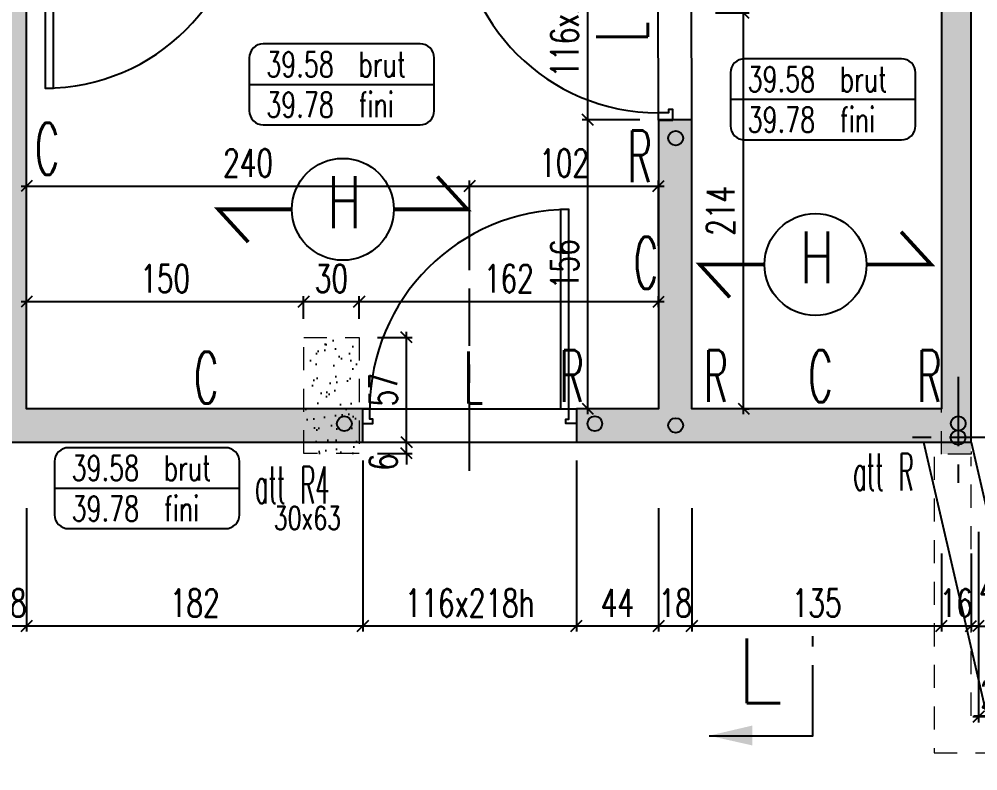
# Model space of a CAD drawing. Extents: x 308 to 437, y -199 to -146.
# Drawn here: x 369.88 to 375.07, y -171.13 to -167.06 of the extents above; entities that cross this region are included whole.
import ezdxf
from ezdxf.enums import TextEntityAlignment as Align

# ---------------------------------------------------------------- set-up
doc = ezdxf.new("R2010")
doc.units = 0
doc.header["$LTSCALE"] = 0.5
doc.header["$MEASUREMENT"] = 0
for name, pattern in [('AXES2', [1.125, 0.75, -0.125, 0.125, -0.125]), ('CACHE', [0.375, 0.25, -0.125]), ('DISCONTINU2', [0.375, 0.25, -0.125])]:
    doc.linetypes.add(name, pattern=pattern)
doc.layers.get('0').update_dxf_attribs({"linetype": 'CONTINUOUS'})
doc.layers.get('DEFPOINTS').update_dxf_attribs({"linetype": 'CONTINUOUS'})
for name, color, linetype in [('1_AJSA_menint', 146, 'CONTINUOUS'), ('AXES', 6, 'AXES2'), ('COTATION', 7, 'CONTINUOUS'), ('HABILLAGE', 7, 'CONTINUOUS'), ('MURS', 3, 'CONTINUOUS'), ('PLANCHER', 7, 'CONTINUOUS'), ('POCHAGE', 254, 'CONTINUOUS'), ('POUTRES', 2, 'CONTINUOUS'), ('RAID', 1, 'CONTINUOUS'), ('RDC', 7, 'DISCONTINU2'), ('REP-COUPES', 5, 'CONTINUOUS'), ('REPERE-CHAI', 4, 'CONTINUOUS'), ('REPERE-POUT', 4, 'CONTINUOUS'), ('REPERE-RAID', 4, 'CONTINUOUS')]:
    doc.layers.add(name, color=color, linetype=linetype)
doc.styles.add('ROMANS8', font='romans.shx', dxfattribs={"width": 0.7})
doc.styles.get("Standard").update_dxf_attribs({"font": 'txt.shx'})
doc.dimstyles.new('COT50 cm', dxfattribs={"dimtxt": 0.15, "dimasz": 0.06, "dimexe": 0.03, "dimexo": 0.1, "dimgap": 0.05, "dimtad": 1, "dimdec": 0, "dimlfac": 100, "dimzin": 0, "dimdsep": 46, "dimtxsty": 'ROMANS8', "dimblk1": 'OBLIQUE', "dimblk2": 'OBLIQUE', "dimsah": 1, "dimcen": 0.03, "dimdle": 0.03, "dimclrt": 1, "dimadec": 0, "dimazin": 0, "dimtfac": 1, "dimtdec": 0, "dimtmove": 0, "dimatfit": 3, "dimfxl": 0, "dimtolj": 1, "dimtzin": 0, "dimlwd": -1, "dimlwe": -1, "dimarcsym": 0})
pattern_1 = [(37.5, (-513.79323, 160.44126), (-0.004409535, 0.134877664), [0, -0.1064, 0, -0.119, 0, -0.11375]), (7.5, (-513.79323, 160.44126), (0.12388437, 0.197550225), [0, -0.0574, 0, -0.0959, 0, -0.03675]), (327.5, (-513.87933, 160.44126), (0.21798993, 0.000396134), [0, -0.035, 0, -0.126, 0, -0.1645]), (317.5, (-513.87933, 160.44126), (0.21042886, 0.06143729), [0, -0.0175, 0, -0.0826, 0, -0.0945])]

# ---------------------------------------------------------------- blocks, each defined once
blk = doc.blocks.new('139')
at = {"layer": 'HABILLAGE', "color": 7}
blk.add_line((-0.6648, 0), (0.6648, 0), dxfattribs=at)
at = {"layer": 'HABILLAGE'}
blk.add_lwpolyline([(-0.5648, -0.291), (0.5648, -0.291, 0.414214), (0.6648, -0.191), (0.6648, 0.191, 0.414214), (0.5648, 0.291), (-0.5648, 0.291, 0.414214), (-0.6648, 0.191), (-0.6648, -0.191, 0.414214)], format="xyb", close=True, dxfattribs=at)
at = {"layer": 'HABILLAGE', "color": 1, "width": 0.7}
for s, p in [('brut', (0.1215, 0.054)), ('fini', (0.1215, -0.237))]:
    blk.add_text(s, height=0.18, dxfattribs=at).set_placement(p)
for tag, p in [('NIVBRUT', (-0.5425, 0.054)), ('NIVFINI', (-0.5425, -0.237))]:
    blk.add_attdef(tag, p, '', height=0.18, dxfattribs=at)
blk = doc.blocks.new('_Oblique')
at = {"layer": 'COTATION', "color": 0, "lineweight": -2}
blk.add_line((-0.5, -0.5), (0.5, 0.5), dxfattribs=at)
blk = doc.blocks.new('*D1095')
at = {"layer": 'COTATION', "color": 0, "transparency": 16777216}
for p, q in [((372.9597, -169.201), (372.9597, -167.5774)), ((373.2423, -167.6074), (372.9297, -167.6074)), ((373.167, -169.171), (372.9297, -169.171))]:
    blk.add_line(p, q, dxfattribs=at)
at = {"layer": 'DEFPOINTS', "color": 0, "transparency": 16777216}
for p in [(372.9597, -167.6074), (373.3423, -167.6074), (373.267, -169.171)]:
    blk.add_point(p, dxfattribs=at)
at = {"layer": 'COTATION', "color": 0, "transparency": 16777216, "xscale": 0.06, "yscale": 0.06, "zscale": 0.06}
for p, rotation in [((372.9597, -167.6074), 90), ((372.9597, -169.171), 270)]:
    blk.add_blockref('_Oblique', p, dxfattribs=dict(at, rotation=rotation))
at = {"layer": 'COTATION', "color": 1, "transparency": 16777216, "insert": (372.8347, -168.3892), "char_height": 0.15, "attachment_point": 5, "rotation": 90, "style": 'ROMANS8'}
blk.add_mtext('\\A1;156', dxfattribs=at)
blk = doc.blocks.new('*D1096')
at = {"layer": 'COTATION', "color": 0, "transparency": 16777216}
for p, q in [((372.9597, -167.6374), (372.9597, -166.4224)), ((373.2389, -166.4524), (372.9297, -166.4524)), ((373.2423, -167.6074), (372.9297, -167.6074))]:
    blk.add_line(p, q, dxfattribs=at)
at = {"layer": 'DEFPOINTS', "color": 0, "transparency": 16777216}
for p in [(372.9597, -166.4524), (373.3389, -166.4524), (373.3423, -167.6074)]:
    blk.add_point(p, dxfattribs=at)
at = {"layer": 'COTATION', "color": 0, "transparency": 16777216, "xscale": 0.06, "yscale": 0.06, "zscale": 0.06}
for p, rotation in [((372.9597, -166.4524), 90), ((372.9597, -167.6074), 270)]:
    blk.add_blockref('_Oblique', p, dxfattribs=dict(at, rotation=rotation))
at = {"layer": 'COTATION', "color": 1, "transparency": 16777216, "insert": (372.8347, -167.0287), "char_height": 0.15, "attachment_point": 5, "rotation": 90, "style": 'ROMANS8'}
blk.add_mtext('\\A1;116x218h', dxfattribs=at)
blk = doc.blocks.new('*D1339')
at = {"layer": 'COTATION', "color": 0, "transparency": 16777216}
for p, q in [((375.073, -169.8374), (375.073, -170.8674)), ((375.273, -169.8374), (375.273, -170.8674)), ((375.303, -170.8374), (375.043, -170.8374))]:
    blk.add_line(p, q, dxfattribs=at)
at = {"layer": 'DEFPOINTS', "color": 0, "transparency": 16777216}
for p in [(375.073, -169.3512), (375.273, -169.3512), (375.073, -170.8374)]:
    blk.add_point(p, dxfattribs=at)
at = {"layer": 'COTATION', "color": 0, "transparency": 16777216, "xscale": 0.06, "yscale": 0.06, "zscale": 0.06, "rotation": 180}
blk.add_blockref('_Oblique', (375.073, -170.8374), dxfattribs=at)
at = {"layer": 'COTATION', "color": 0, "transparency": 16777216, "xscale": 0.06, "yscale": 0.06, "zscale": 0.06}
blk.add_blockref('_Oblique', (375.273, -170.8374), dxfattribs=at)
at = {"layer": 'COTATION', "color": 1, "transparency": 16777216, "insert": (375.173, -170.7124), "char_height": 0.15, "attachment_point": 5, "style": 'ROMANS8'}
blk.add_mtext('\\A1;20', dxfattribs=at)
blk = doc.blocks.new('*D1347')
at = {"layer": 'COTATION', "color": 0, "transparency": 16777216}
for p, q in [((375.0328, -169.9545), (375.0328, -170.376)), ((375.0728, -169.9545), (375.0728, -170.376)), ((375.0328, -170.346), (374.9728, -170.346)), ((375.0728, -170.346), (375.0328, -170.346)), ((375.0728, -170.346), (375.1328, -170.346))]:
    blk.add_line(p, q, dxfattribs=at)
at = {"layer": 'DEFPOINTS', "color": 0, "transparency": 16777216}
for p in [(375.0328, -169.8545), (375.0728, -169.8545), (375.0328, -170.346)]:
    blk.add_point(p, dxfattribs=at)
at = {"layer": 'COTATION', "color": 0, "transparency": 16777216, "xscale": 0.06, "yscale": 0.06, "zscale": 0.06}
blk.add_blockref('_Oblique', (375.0328, -170.346), dxfattribs=at)
at = {"layer": 'COTATION', "color": 0, "transparency": 16777216, "xscale": 0.06, "yscale": 0.06, "zscale": 0.06, "rotation": 180}
blk.add_blockref('_Oblique', (375.0728, -170.346), dxfattribs=at)
at = {"layer": 'COTATION', "color": 1, "transparency": 16777216, "insert": (375.1218, -170.1488), "char_height": 0.15, "attachment_point": 5, "style": 'ROMANS8'}
blk.add_mtext('\\A1;4', dxfattribs=at)
blk = doc.blocks.new('*D1348')
at = {"layer": 'COTATION', "color": 0, "transparency": 16777216}
for p, q in [((374.8728, -169.9545), (374.8728, -170.376)), ((375.0328, -169.9545), (375.0328, -170.376)), ((375.0628, -170.346), (374.8428, -170.346))]:
    blk.add_line(p, q, dxfattribs=at)
at = {"layer": 'DEFPOINTS', "color": 0, "transparency": 16777216}
for p in [(374.8728, -169.8545), (375.0328, -169.8545), (374.8728, -170.346)]:
    blk.add_point(p, dxfattribs=at)
at = {"layer": 'COTATION', "color": 0, "transparency": 16777216, "xscale": 0.06, "yscale": 0.06, "zscale": 0.06, "rotation": 180}
blk.add_blockref('_Oblique', (374.8728, -170.346), dxfattribs=at)
at = {"layer": 'COTATION', "color": 0, "transparency": 16777216, "xscale": 0.06, "yscale": 0.06, "zscale": 0.06}
blk.add_blockref('_Oblique', (375.0328, -170.346), dxfattribs=at)
at = {"layer": 'COTATION', "color": 1, "transparency": 16777216, "insert": (374.9528, -170.221), "char_height": 0.15, "attachment_point": 5, "style": 'ROMANS8'}
blk.add_mtext('\\A1;16', dxfattribs=at)
blk = doc.blocks.new('*D1349')
at = {"layer": 'COTATION', "color": 0, "transparency": 16777216}
for p, q in [((373.5228, -169.7091), (373.5228, -170.376)), ((374.8728, -169.9545), (374.8728, -170.376)), ((374.9028, -170.346), (373.4928, -170.346))]:
    blk.add_line(p, q, dxfattribs=at)
at = {"layer": 'DEFPOINTS', "color": 0, "transparency": 16777216}
for p in [(373.5228, -169.6091), (374.8728, -169.8545), (373.5228, -170.346)]:
    blk.add_point(p, dxfattribs=at)
at = {"layer": 'COTATION', "color": 0, "transparency": 16777216, "xscale": 0.06, "yscale": 0.06, "zscale": 0.06, "rotation": 180}
blk.add_blockref('_Oblique', (373.5228, -170.346), dxfattribs=at)
at = {"layer": 'COTATION', "color": 0, "transparency": 16777216, "xscale": 0.06, "yscale": 0.06, "zscale": 0.06}
blk.add_blockref('_Oblique', (374.8728, -170.346), dxfattribs=at)
at = {"layer": 'COTATION', "color": 1, "transparency": 16777216, "insert": (374.1978, -170.221), "char_height": 0.15, "attachment_point": 5, "style": 'ROMANS8'}
blk.add_mtext('\\A1;135', dxfattribs=at)
blk = doc.blocks.new('*D1350')
at = {"layer": 'COTATION', "color": 0, "transparency": 16777216}
for p, q in [((373.3428, -169.7091), (373.3428, -170.376)), ((373.5228, -169.7091), (373.5228, -170.376)), ((373.5528, -170.346), (373.3128, -170.346))]:
    blk.add_line(p, q, dxfattribs=at)
at = {"layer": 'DEFPOINTS', "color": 0, "transparency": 16777216}
for p in [(373.3428, -169.6091), (373.5228, -169.6091), (373.3428, -170.346)]:
    blk.add_point(p, dxfattribs=at)
at = {"layer": 'COTATION', "color": 0, "transparency": 16777216, "xscale": 0.06, "yscale": 0.06, "zscale": 0.06, "rotation": 180}
blk.add_blockref('_Oblique', (373.3428, -170.346), dxfattribs=at)
at = {"layer": 'COTATION', "color": 0, "transparency": 16777216, "xscale": 0.06, "yscale": 0.06, "zscale": 0.06}
blk.add_blockref('_Oblique', (373.5228, -170.346), dxfattribs=at)
at = {"layer": 'COTATION', "color": 1, "transparency": 16777216, "insert": (373.4328, -170.221), "char_height": 0.15, "attachment_point": 5, "style": 'ROMANS8'}
blk.add_mtext('\\A1;18', dxfattribs=at)
blk = doc.blocks.new('*D1351')
at = {"layer": 'COTATION', "color": 0, "transparency": 16777216}
for p, q in [((372.898, -169.4513), (372.898, -170.376)), ((373.3428, -169.7091), (373.3428, -170.376)), ((373.3728, -170.346), (372.868, -170.346))]:
    blk.add_line(p, q, dxfattribs=at)
at = {"layer": 'DEFPOINTS', "color": 0, "transparency": 16777216}
for p in [(372.898, -169.3513), (373.3428, -169.6091), (372.898, -170.346)]:
    blk.add_point(p, dxfattribs=at)
at = {"layer": 'COTATION', "color": 0, "transparency": 16777216, "xscale": 0.06, "yscale": 0.06, "zscale": 0.06, "rotation": 180}
blk.add_blockref('_Oblique', (372.898, -170.346), dxfattribs=at)
at = {"layer": 'COTATION', "color": 0, "transparency": 16777216, "xscale": 0.06, "yscale": 0.06, "zscale": 0.06}
blk.add_blockref('_Oblique', (373.3428, -170.346), dxfattribs=at)
at = {"layer": 'COTATION', "color": 1, "transparency": 16777216, "insert": (373.1204, -170.221), "char_height": 0.15, "attachment_point": 5, "style": 'ROMANS8'}
blk.add_mtext('\\A1;44', dxfattribs=at)
blk = doc.blocks.new('*D1352')
at = {"layer": 'COTATION', "color": 0, "transparency": 16777216}
for p, q in [((371.743, -169.4513), (371.743, -170.376)), ((372.898, -169.4513), (372.898, -170.376)), ((372.928, -170.346), (371.713, -170.346))]:
    blk.add_line(p, q, dxfattribs=at)
at = {"layer": 'DEFPOINTS', "color": 0, "transparency": 16777216}
for p in [(371.743, -169.3513), (372.898, -169.3513), (371.743, -170.346)]:
    blk.add_point(p, dxfattribs=at)
at = {"layer": 'COTATION', "color": 0, "transparency": 16777216, "xscale": 0.06, "yscale": 0.06, "zscale": 0.06, "rotation": 180}
blk.add_blockref('_Oblique', (371.743, -170.346), dxfattribs=at)
at = {"layer": 'COTATION', "color": 0, "transparency": 16777216, "xscale": 0.06, "yscale": 0.06, "zscale": 0.06}
blk.add_blockref('_Oblique', (372.898, -170.346), dxfattribs=at)
at = {"layer": 'COTATION', "color": 1, "transparency": 16777216, "insert": (372.3205, -170.221), "char_height": 0.15, "attachment_point": 5, "style": 'ROMANS8'}
blk.add_mtext('\\A1;116x218h', dxfattribs=at)
blk = doc.blocks.new('*D1353')
at = {"layer": 'COTATION', "color": 0, "transparency": 16777216}
for p, q in [((371.743, -169.4513), (371.743, -170.376)), ((369.9248, -169.7093), (369.9248, -170.376)), ((371.773, -170.346), (369.8948, -170.346))]:
    blk.add_line(p, q, dxfattribs=at)
at = {"layer": 'DEFPOINTS', "color": 0, "transparency": 16777216}
for p in [(371.743, -169.3513), (369.9248, -169.6093), (369.9248, -170.346)]:
    blk.add_point(p, dxfattribs=at)
at = {"layer": 'COTATION', "color": 0, "transparency": 16777216, "xscale": 0.06, "yscale": 0.06, "zscale": 0.06, "rotation": 180}
blk.add_blockref('_Oblique', (369.9248, -170.346), dxfattribs=at)
at = {"layer": 'COTATION', "color": 0, "transparency": 16777216, "xscale": 0.06, "yscale": 0.06, "zscale": 0.06}
blk.add_blockref('_Oblique', (371.743, -170.346), dxfattribs=at)
at = {"layer": 'COTATION', "color": 1, "transparency": 16777216, "insert": (370.8339, -170.221), "char_height": 0.15, "attachment_point": 5, "style": 'ROMANS8'}
blk.add_mtext('\\A1;182', dxfattribs=at)
blk = doc.blocks.new('*D1354')
at = {"layer": 'COTATION', "color": 0, "transparency": 16777216}
for p, q in [((369.9248, -169.7093), (369.9248, -170.376)), ((369.7439, -169.8894), (369.7439, -170.376)), ((369.9548, -170.346), (369.7139, -170.346))]:
    blk.add_line(p, q, dxfattribs=at)
at = {"layer": 'DEFPOINTS', "color": 0, "transparency": 16777216}
for p in [(369.9248, -169.6093), (369.7439, -169.7894), (369.7439, -170.346)]:
    blk.add_point(p, dxfattribs=at)
at = {"layer": 'COTATION', "color": 0, "transparency": 16777216, "xscale": 0.06, "yscale": 0.06, "zscale": 0.06, "rotation": 180}
blk.add_blockref('_Oblique', (369.7439, -170.346), dxfattribs=at)
at = {"layer": 'COTATION', "color": 0, "transparency": 16777216, "xscale": 0.06, "yscale": 0.06, "zscale": 0.06}
blk.add_blockref('_Oblique', (369.9248, -170.346), dxfattribs=at)
at = {"layer": 'COTATION', "color": 1, "transparency": 16777216, "insert": (369.8344, -170.221), "char_height": 0.15, "attachment_point": 5, "style": 'ROMANS8'}
blk.add_mtext('\\A1;18', dxfattribs=at)
blk = doc.blocks.new('*D1570')
at = {"layer": 'COTATION', "color": 0, "transparency": 16777216}
for p, q in [((371.9796, -169.3513), (371.9796, -169.2913)), ((371.843, -169.3513), (372.0096, -169.3513)), ((371.9796, -169.4123), (371.9796, -169.3513)), ((371.8232, -169.4123), (372.0096, -169.4123)), ((371.9796, -169.4123), (371.9796, -169.4723))]:
    blk.add_line(p, q, dxfattribs=at)
at = {"layer": 'DEFPOINTS', "color": 0, "transparency": 16777216}
for p in [(371.743, -169.3513), (371.9796, -169.3513), (371.7232, -169.4123)]:
    blk.add_point(p, dxfattribs=at)
at = {"layer": 'COTATION', "color": 0, "transparency": 16777216, "xscale": 0.06, "yscale": 0.06, "zscale": 0.06}
for p, rotation in [((371.9796, -169.3513), 270), ((371.9796, -169.4123), 90)]:
    blk.add_blockref('_Oblique', p, dxfattribs=dict(at, rotation=rotation))
at = {"layer": 'COTATION', "color": 1, "transparency": 16777216, "insert": (371.8546, -169.4592), "char_height": 0.15, "attachment_point": 5, "rotation": 90, "style": 'ROMANS8'}
blk.add_mtext('\\A1;6', dxfattribs=at)
blk = doc.blocks.new('*D1571')
at = {"layer": 'COTATION', "color": 0, "transparency": 16777216}
for p, q in [((371.9796, -169.3813), (371.9796, -168.7547)), ((371.8231, -168.7847), (372.0096, -168.7847)), ((371.843, -169.3513), (372.0096, -169.3513))]:
    blk.add_line(p, q, dxfattribs=at)
at = {"layer": 'DEFPOINTS', "color": 0, "transparency": 16777216}
for p in [(371.7231, -168.7847), (371.9796, -168.7847), (371.743, -169.3513)]:
    blk.add_point(p, dxfattribs=at)
at = {"layer": 'COTATION', "color": 0, "transparency": 16777216, "xscale": 0.06, "yscale": 0.06, "zscale": 0.06}
for p, rotation in [((371.9796, -168.7847), 90), ((371.9796, -169.3513), 270)]:
    blk.add_blockref('_Oblique', p, dxfattribs=dict(at, rotation=rotation))
at = {"layer": 'COTATION', "color": 1, "transparency": 16777216, "insert": (371.8546, -169.068), "char_height": 0.15, "attachment_point": 5, "rotation": 90, "style": 'ROMANS8'}
blk.add_mtext('\\A1;57', dxfattribs=at)
blk = doc.blocks.new('*D1572')
at = {"layer": 'COTATION', "color": 0, "transparency": 16777216}
for p, q in [((369.9248, -168.6628), (369.9248, -168.5616)), ((371.4231, -168.6847), (371.4231, -168.5616)), ((369.8948, -168.5916), (371.4531, -168.5916))]:
    blk.add_line(p, q, dxfattribs=at)
at = {"layer": 'DEFPOINTS', "color": 0, "transparency": 16777216}
for p in [(371.4231, -168.5916), (369.9248, -168.7628), (371.4231, -168.7847)]:
    blk.add_point(p, dxfattribs=at)
at = {"layer": 'COTATION', "color": 0, "transparency": 16777216, "xscale": 0.06, "yscale": 0.06, "zscale": 0.06, "rotation": 180}
blk.add_blockref('_Oblique', (369.9248, -168.5916), dxfattribs=at)
at = {"layer": 'COTATION', "color": 0, "transparency": 16777216, "xscale": 0.06, "yscale": 0.06, "zscale": 0.06}
blk.add_blockref('_Oblique', (371.4231, -168.5916), dxfattribs=at)
at = {"layer": 'COTATION', "color": 1, "transparency": 16777216, "insert": (370.674, -168.4666), "char_height": 0.15, "attachment_point": 5, "style": 'ROMANS8'}
blk.add_mtext('\\A1;150', dxfattribs=at)
blk = doc.blocks.new('*D1573')
at = {"layer": 'COTATION', "color": 0, "transparency": 16777216}
for p, q in [((371.4231, -168.6847), (371.4231, -168.5616)), ((371.7231, -168.6847), (371.7231, -168.5616)), ((371.3931, -168.5916), (371.7531, -168.5916))]:
    blk.add_line(p, q, dxfattribs=at)
at = {"layer": 'DEFPOINTS', "color": 0, "transparency": 16777216}
for p in [(371.7231, -168.5916), (371.4231, -168.7847), (371.7231, -168.7847)]:
    blk.add_point(p, dxfattribs=at)
at = {"layer": 'COTATION', "color": 0, "transparency": 16777216, "xscale": 0.06, "yscale": 0.06, "zscale": 0.06, "rotation": 180}
blk.add_blockref('_Oblique', (371.4231, -168.5916), dxfattribs=at)
at = {"layer": 'COTATION', "color": 0, "transparency": 16777216, "xscale": 0.06, "yscale": 0.06, "zscale": 0.06}
blk.add_blockref('_Oblique', (371.7231, -168.5916), dxfattribs=at)
at = {"layer": 'COTATION', "color": 1, "transparency": 16777216, "insert": (371.5731, -168.4666), "char_height": 0.15, "attachment_point": 5, "style": 'ROMANS8'}
blk.add_mtext('\\A1;30', dxfattribs=at)
blk = doc.blocks.new('*D1574')
at = {"layer": 'COTATION', "color": 0, "transparency": 16777216}
for p, q in [((371.7231, -168.6847), (371.7231, -168.5616)), ((373.3427, -168.6217), (373.3427, -168.5616)), ((371.6931, -168.5916), (373.3727, -168.5916))]:
    blk.add_line(p, q, dxfattribs=at)
at = {"layer": 'DEFPOINTS', "color": 0, "transparency": 16777216}
for p in [(373.3427, -168.5916), (373.3427, -168.7217), (371.7231, -168.7847)]:
    blk.add_point(p, dxfattribs=at)
at = {"layer": 'COTATION', "color": 0, "transparency": 16777216, "xscale": 0.06, "yscale": 0.06, "zscale": 0.06, "rotation": 180}
blk.add_blockref('_Oblique', (371.7231, -168.5916), dxfattribs=at)
at = {"layer": 'COTATION', "color": 0, "transparency": 16777216, "xscale": 0.06, "yscale": 0.06, "zscale": 0.06}
blk.add_blockref('_Oblique', (373.3427, -168.5916), dxfattribs=at)
at = {"layer": 'COTATION', "color": 1, "transparency": 16777216, "insert": (372.5329, -168.4666), "char_height": 0.15, "attachment_point": 5, "style": 'ROMANS8'}
blk.add_mtext('\\A1;162', dxfattribs=at)
blk = doc.blocks.new('A$C6B096A38')
at = {"layer": 'POCHAGE'}
h = blk.add_hatch(dxfattribs=at)
h.set_pattern_fill('AR-SAND', color=0, scale=0.07)
h.set_pattern_definition(pattern_1)
h.paths.add_polyline_path([(28.9369, -2.21), (15.7638, -2.21), (9.42, -2.21), (9.42, -2.39), (13.0197, -2.39), (13.0197, -5.2993), (13.1997, -5.2993), (13.1997, -5.1293), (14.397, -5.1293), (14.397, -6.865), (14.577, -6.865), (14.577, -4.9493), (13.1997, -4.9493), (13.1997, -2.39), (15.7735, -2.39), (15.7735, -6.865), (15.9535, -6.865), (15.9535, -2.39), (21.857, -2.39), (21.857, -7.07), (22.0369, -7.07), (22.0375, -2.4101), (23.6379, -2.4101), (23.6373, -4.3102), (23.818, -4.3102), (23.818, -2.39), (25.7556, -2.3901), (25.7556, -4.8004), (25.9357, -4.8004), (25.9357, -2.41), (28.7769, -2.41), (28.7769, -8.975), (28.9369, -8.975)])
h = blk.add_hatch(dxfattribs=at)
h.set_pattern_fill('AR-SAND', color=0, scale=0.07)
h.set_pattern_definition(pattern_1)
h.paths.add_polyline_path([(25.6273, -8.3435), (25.3273, -8.3435), (25.3274, -8.971), (25.6274, -8.971)])
at = {"layer": 'AXES', "color": 1}
for p, q in [((28.8671, -8.5561), (28.8671, -9.2139)), ((29.196, -8.885), (28.5383, -8.885))]:
    blk.add_line(p, q, dxfattribs=at)
at = {"layer": 'RAID'}
blk.add_circle((28.8671, -8.885), 0.04, dxfattribs=at)
at = {"layer": 'RDC', "linetype": 'CACHE', "lineweight": 15}
blk.add_lwpolyline([(15.7638, -2.21), (28.9369, -2.21), (28.9369, -8.975), (28.7769, -8.975), (28.7769, -2.41), (25.9357, -2.41), (25.9357, -4.8004), (25.7556, -4.8004), (25.7556, -2.3901), (23.818, -2.39), (23.818, -4.3102), (23.6373, -4.3102), (23.6379, -2.4101), (22.0375, -2.4101), (22.0369, -7.07), (21.857, -7.07), (21.857, -2.39), (15.9535, -2.39)], dxfattribs=at)
blk.add_lwpolyline([(25.6274, -8.971), (25.3274, -8.971), (25.3273, -8.3435), (25.6273, -8.3435)], close=True, dxfattribs=at)
blk = doc.blocks.new('A$C107C5660')
for p, q in [((0, 0), (0, 0.07)), ((1.0196, 0), (1.0196, 0.07))]:
    blk.add_line(p, q)
for points in [[(0, 0.07), (0.0175, 0.07), (0.0175, 0.07), (0.05, 0.07), (0.05, 0.05), (0.035, 0.05), (0.035, 0), (0.025, 0), (0.025, 0), (0, 0)], [(1.0196, 0.07), (0.9871, 0.07), (0.9871, 0.07), (0.9696, 0.07), (0.9696, 0.05), (0.9846, 0.05), (0.9846, 0), (0.9946, 0), (0.9946, 0), (1.0196, 0)]]:
    blk.add_lwpolyline(points)
blk.add_lwpolyline([(0.075, 0), (0.035, 0), (0.035, -0.9496), (0.075, -0.9496)], close=True)
blk.add_arc((0.035, 0), 0.9496, 269.999, 359.999)
blk = doc.blocks.new('*D1812')
at = {"layer": 'COTATION', "color": 0, "transparency": 16777216}
for p, q in [((373.8029, -169.2009), (373.8029, -166.9997)), ((373.6499, -167.0297), (373.8329, -167.0297)), ((373.8029, -169.1709), (373.8329, -169.1709))]:
    blk.add_line(p, q, dxfattribs=at)
at = {"layer": 'DEFPOINTS', "color": 0, "transparency": 16777216}
for p in [(373.5499, -167.0297), (373.8029, -167.0297), (373.706, -169.1709)]:
    blk.add_point(p, dxfattribs=at)
at = {"layer": 'COTATION', "color": 0, "transparency": 16777216, "xscale": 0.06, "yscale": 0.06, "zscale": 0.06}
for p, rotation in [((373.8029, -167.0297), 90), ((373.8029, -169.1709), 270)]:
    blk.add_blockref('_Oblique', p, dxfattribs=dict(at, rotation=rotation))
at = {"layer": 'COTATION', "color": 1, "transparency": 16777216, "insert": (373.6779, -168.1003), "char_height": 0.15, "attachment_point": 5, "rotation": 90, "style": 'ROMANS8'}
blk.add_mtext('\\A1;214', dxfattribs=at)
blk = doc.blocks.new('*D1814')
at = {"layer": 'COTATION', "color": 0, "transparency": 16777216}
for p, q in [((369.9248, -168.3757), (369.9248, -167.9361)), ((372.3205, -168.4206), (372.3205, -167.9361)), ((369.8948, -167.9661), (372.3505, -167.9661))]:
    blk.add_line(p, q, dxfattribs=at)
at = {"layer": 'DEFPOINTS', "color": 0, "transparency": 16777216}
for p in [(372.3205, -167.9661), (369.9248, -168.4757), (372.3205, -168.5206)]:
    blk.add_point(p, dxfattribs=at)
at = {"layer": 'COTATION', "color": 0, "transparency": 16777216, "xscale": 0.06, "yscale": 0.06, "zscale": 0.06, "rotation": 180}
blk.add_blockref('_Oblique', (369.9248, -167.9661), dxfattribs=at)
at = {"layer": 'COTATION', "color": 0, "transparency": 16777216, "xscale": 0.06, "yscale": 0.06, "zscale": 0.06}
blk.add_blockref('_Oblique', (372.3205, -167.9661), dxfattribs=at)
at = {"layer": 'COTATION', "color": 1, "transparency": 16777216, "insert": (371.1226, -167.8411), "char_height": 0.15, "attachment_point": 5, "style": 'ROMANS8'}
blk.add_mtext('\\A1;240', dxfattribs=at)
blk = doc.blocks.new('*D1815')
at = {"layer": 'COTATION', "color": 0, "transparency": 16777216}
for p, q in [((372.3205, -168.4206), (372.3205, -167.9361)), ((373.3425, -168.2892), (373.3425, -167.9361)), ((372.2905, -167.9661), (373.3725, -167.9661))]:
    blk.add_line(p, q, dxfattribs=at)
at = {"layer": 'DEFPOINTS', "color": 0, "transparency": 16777216}
for p in [(373.3425, -167.9661), (373.3425, -168.3892), (372.3205, -168.5206)]:
    blk.add_point(p, dxfattribs=at)
at = {"layer": 'COTATION', "color": 0, "transparency": 16777216, "xscale": 0.06, "yscale": 0.06, "zscale": 0.06, "rotation": 180}
blk.add_blockref('_Oblique', (372.3205, -167.9661), dxfattribs=at)
at = {"layer": 'COTATION', "color": 0, "transparency": 16777216, "xscale": 0.06, "yscale": 0.06, "zscale": 0.06}
blk.add_blockref('_Oblique', (373.3425, -167.9661), dxfattribs=at)
at = {"layer": 'COTATION', "color": 1, "transparency": 16777216, "insert": (372.8315, -167.8411), "char_height": 0.15, "attachment_point": 5, "style": 'ROMANS8'}
blk.add_mtext('\\A1;102', dxfattribs=at)

msp = doc.modelspace()

# ---------------------------------------------------------------- hatches: boundary and pattern name
at = {"layer": 'POCHAGE'}
for points in [[(374.873, -162.8514), (374.873, -169.1709), (373.5228, -169.1709), (373.5228, -167.6074), (373.3423, -167.6074), (373.3428, -169.171), (372.898, -169.1709), (372.898, -169.3513), (375.033, -169.3512), (375.033, -162.6513), (353.2359, -162.6513), (353.2359, -160.4413), (346.1362, -160.4413), (346.1362, -160.6413), (353.0362, -160.6413), (353.0355, -167.7513), (353.2362, -167.7513), (353.2362, -162.8513)], [(369.7441, -166.3595), (369.7439, -169.3512), (371.743, -169.3513), (371.743, -169.171), (369.9248, -169.1711), (369.9246, -166.3585), (369.9846, -166.3585), (369.9847, -166.179), (368.1341, -166.179), (368.1337, -162.8513), (367.9535, -162.8513), (367.9524, -169.3513), (368.1344, -169.3511), (368.1341, -166.3595)]]:
    msp.add_hatch(color=256, dxfattribs=at).paths.add_polyline_path(points)
at = {"layer": 'RAID'}
for points in [[(373.3955, -167.7074, 1), (373.4755, -167.7074, 1)], [(371.643, -169.2917, -1), (371.643, -169.2117, -1)], [(372.998, -169.2916, 1), (372.998, -169.2116, 1)], [(373.3955, -169.2611, 1), (373.4755, -169.2611, 1)], [(374.9636, -169.2906, 1), (374.9636, -169.2106, 1)]]:
    msp.add_hatch(color=256, dxfattribs=at).paths.add_polyline_path(points)

# ---------------------------------------------------------------- linework, layer by layer
at = {"layer": 'AXES', "color": 1}
msp.add_line((372.3205, -169.5061), (372.3205, -168.5206), dxfattribs=at)
at = {"layer": 'MURS'}
for points in [[(353.2362, -162.8513), (374.873, -162.8514), (374.873, -169.1709), (373.5228, -169.1709), (373.5228, -167.6074), (373.3423, -167.6074), (373.3428, -169.171), (372.898, -169.171), (372.898, -169.3513), (375.033, -169.3512), (375.033, -162.6513)], [(367.9535, -162.8513), (367.9524, -169.3513), (368.1344, -169.3511), (368.1341, -166.3595), (369.7441, -166.3595), (369.7439, -169.3512), (371.743, -169.3513), (371.743, -169.171), (369.9248, -169.1711), (369.9246, -166.3585), (369.9846, -166.3585), (369.9847, -166.179), (368.1341, -166.179), (368.1337, -162.8513)]]:
    msp.add_lwpolyline(points, dxfattribs=at)
at = {"layer": 'PLANCHER', "color": 1, "const_width": 0.02}
for points in [[(371.9106, -168.0922), (372.3087, -168.0922), (372.1464, -167.915)], [(371.3593, -168.0922), (370.9612, -168.0922), (371.1235, -168.2694)], [(374.4669, -168.3908), (374.8169, -168.3908), (374.6546, -168.2136)], [(373.9156, -168.3908), (373.5656, -168.3908), (373.7279, -168.568)]]:
    msp.add_lwpolyline(points, dxfattribs=at)
at = {"layer": 'PLANCHER', "color": 1}
for centre in [(371.635, -168.0922), (374.1912, -168.3908)]:
    msp.add_circle(centre, 0.2757, dxfattribs=at)
at = {"layer": 'POUTRES'}
for p, q in [((373.3423, -167.6074), (373.3405, -166.4524)), ((373.5228, -167.6074), (373.5197, -166.452)), ((371.743, -169.1713), (372.898, -169.171)), ((371.743, -169.3513), (372.898, -169.3512)), ((374.7764, -169.3512), (376.0109, -174.7122)), ((375.033, -169.3512), (376.2545, -174.6561))]:
    msp.add_line(p, q, dxfattribs=at)
at = {"layer": 'RAID'}
for centre in [(373.4355, -167.7074), (371.643, -169.2517), (372.998, -169.2516), (373.4355, -169.2611), (374.9636, -169.2506)]:
    msp.add_circle(centre, 0.04, dxfattribs=at)
at = {"layer": 'RDC', "linetype": 'CACHE', "lineweight": 15}
for points in [[(374.8328, -169.4312), (374.8328, -171.0312), (380.3728, -171.0312), (380.3728, -179.8763), (375.7651, -179.8763)], [(381.9844, -179.8763), (380.5728, -179.8763), (380.5728, -170.8312), (375.0328, -170.8312), (375.0328, -169.4312)]]:
    msp.add_lwpolyline(points, dxfattribs=at)
at = {"layer": 'REP-COUPES'}
msp.add_line((374.1772, -170.456), (374.1772, -170.4004), dxfattribs=at)
msp.add_lwpolyline([(373.6159, -170.9392), (374.1772, -170.9392), (374.1772, -170.5576)], dxfattribs=at)
msp.add_solid([(373.8496, -170.8844), (373.6159, -170.9392), (373.8496, -170.9918)], dxfattribs=at)

# ---------------------------------------------------------------- block references
at = {"color": 1, "xscale": 1.135, "yscale": 1.135, "zscale": 1.135}
for p, rotation in [((369.9847, -166.3586), 6.130080588898681e-05), ((373.3405, -166.4524), 270.0000613008058)]:
    msp.add_blockref('A$C107C5660', p, dxfattribs=dict(at, rotation=rotation))
at = {"layer": '1_AJSA_menint', "xscale": 1.135, "yscale": 1.135, "zscale": 1.135, "rotation": 180.0000613008059}
msp.add_blockref('A$C107C5660', (372.898, -169.171), dxfattribs=at)
at = {"layer": 'HABILLAGE', "color": 1, "xscale": 0.7521624, "yscale": 0.7521624, "zscale": 0.7521624}
for p in [(371.629, -167.4164), (374.2322, -167.497), (370.5759, -169.6004)]:
    msp.add_blockref('139', p, dxfattribs=at).add_auto_attribs({'NIVBRUT': '39.58', 'NIVFINI': '39.78'})
at = {"layer": 'RDC'}
msp.add_blockref('A$C6B096A38', (346.0959, -160.4413), dxfattribs=at)

# ---------------------------------------------------------------- texts
at = {"layer": 'PLANCHER', "color": 1, "width": 0.7}
for p in [(371.6427, -168.0535), (374.199, -168.3521)]:
    msp.add_text('H', height=0.28, dxfattribs=at).set_placement(p, align=Align.MIDDLE)
at = {"layer": 'REP-COUPES', "style": 'ROMANS8'}
msp.add_text('L', height=0.35, dxfattribs=at).set_placement((373.7608, -170.7627))
at = {"layer": 'REPERE-CHAI', "color": 4, "width": 0.519}
for p in [(369.9703, -167.9051), (373.2087, -168.5215), (370.8306, -169.1424), (374.1526, -169.1348)]:
    msp.add_text('C', height=0.28, dxfattribs=at).set_placement(p)
at = {"layer": 'REPERE-POUT', "width": 0.519}
msp.add_text('L', height=0.28, rotation=90, dxfattribs=at).set_placement((373.2851, -167.1841))
msp.add_text('L', height=0.28, dxfattribs=at).set_placement((372.2898, -169.1421))
at = {"layer": 'REPERE-RAID', "color": 4}
for s, height, width, p in [('R', 0.28, 0.519, (373.1754, -167.9458)), ('R', 0.28, 0.519, (372.8076, -169.1335)), ('R', 0.28, 0.519, (373.5879, -169.1335)), ('R', 0.28, 0.519, (374.7424, -169.1335)), ('att R', 0.2, 0.45, (374.3952, -169.6123)), ('att R4', 0.2, 0.45, (371.1593, -169.6829))]:
    msp.add_text(s, height=height, dxfattribs=dict(at, width=width)).set_placement(p)
at = {"layer": 'REPERE-RAID', "color": 1, "style": 'ROMANS8', "width": 0.7}
msp.add_text('30x63', height=0.125, dxfattribs=at).set_placement((371.2617, -169.8247))

# ---------------------------------------------------------------- dimensions: what is measured, and where the dimension line sits
at = {"layer": 'COTATION'}
dim = msp.add_linear_dim(base=(372.959733579, -166.4524334613), p1=(373.3422537977, -167.6074334613), p2=(373.3389307489, -166.4524334613), angle=90, text='<>x218h', dimstyle='COT50 cm', override={"dimtmove": 1}, dxfattribs=at)
dim.commit()
dim.dimension.update_dxf_attribs({"geometry": '*D1096', "text_midpoint": (372.959733579, -167.0286687014), "dimtype": 160})
for base, p1, p2, override, picture, middle in [((373.8029, -167.0297), (373.706, -169.1709), (373.5499, -167.0297), {"dimtmove": 1, "dimfxl": 0.3}, '*D1812', (373.6779, -168.1003)), ((371.9796, -168.7847), (371.743, -169.3513), (371.7231, -168.7847), {"dimtmove": 1}, '*D1571', (371.8546, -169.068))]:
    dim = msp.add_linear_dim(base=base, p1=p1, p2=p2, angle=90, dimstyle='COT50 cm', override=override, dxfattribs=at)
    dim.commit()
    dim.dimension.update_dxf_attribs({"geometry": picture, "text_midpoint": middle})
dim = msp.add_linear_dim(base=(372.9597, -167.6074), p1=(373.267, -169.171), p2=(373.3423, -167.6074), angle=90, dimstyle='COT50 cm', dxfattribs=at)
dim.commit()
dim.dimension.update_dxf_attribs({"geometry": '*D1095', "text_midpoint": (372.8347, -168.3892)})
for base, p1, p2, picture, middle in [((372.3205, -167.9661), (369.9248, -168.4757), (372.3205, -168.5206), '*D1814', (371.1226, -167.8411)), ((373.3425, -167.9661), (372.3205, -168.5206), (373.3425, -168.3892), '*D1815', (372.8315, -167.8411)), ((371.4231, -168.5916), (369.9248, -168.7628), (371.4231, -168.7847), '*D1572', (370.674, -168.4666)), ((371.7231, -168.5916), (371.4231, -168.7847), (371.7231, -168.7847), '*D1573', (371.5731, -168.4666)), ((373.3427, -168.5916), (371.7231, -168.7847), (373.3427, -168.7217), '*D1574', (372.5329, -168.4666)), ((369.9248, -170.346), (371.743, -169.3513), (369.9248, -169.6093), '*D1353', (370.8339, -170.221)), ((372.898, -170.346), (373.3428, -169.6091), (372.898, -169.3513), '*D1351', (373.1204, -170.221)), ((373.5228, -170.346), (374.8728, -169.8545), (373.5228, -169.6091), '*D1349', (374.1978, -170.221))]:
    dim = msp.add_linear_dim(base=base, p1=p1, p2=p2, dimstyle='COT50 cm', override={"dimtmove": 1}, dxfattribs=at)
    dim.commit()
    dim.dimension.update_dxf_attribs({"geometry": picture, "text_midpoint": middle})
dim = msp.add_linear_dim(base=(371.9796, -169.3513), p1=(371.7232, -169.4123), p2=(371.743, -169.3513), angle=90, dimstyle='COT50 cm', override={"dimtmove": 1}, dxfattribs=at)
dim.commit()
dim.dimension.update_dxf_attribs({"geometry": '*D1570', "text_midpoint": (371.9796, -169.4592), "dimtype": 160})
dim = msp.add_linear_dim(base=(371.74299, -170.346), p1=(372.89802, -169.3513), p2=(371.74299, -169.3513), text='<>x218h', dimstyle='COT50 cm', override={"dimtmove": 1}, dxfattribs=at)
dim.commit()
dim.dimension.update_dxf_attribs({"geometry": '*D1352', "text_midpoint": (372.3205, -170.221)})
for base, p1, p2, picture, middle in [((375.073, -170.8374), (375.273, -169.3512), (375.073, -169.3512), '*D1339', (375.173, -170.8374)), ((369.7439, -170.346), (369.9248, -169.6093), (369.7439, -169.7894), '*D1354', (369.8344, -170.346)), ((373.3428, -170.346), (373.5228, -169.6091), (373.3428, -169.6091), '*D1350', (373.4328, -170.346)), ((374.8728, -170.346), (375.0328, -169.8545), (374.8728, -169.8545), '*D1348', (374.9528, -170.346)), ((375.0328, -170.346), (375.0728, -169.8545), (375.0328, -169.8545), '*D1347', (375.1218, -170.2738))]:
    dim = msp.add_linear_dim(base=base, p1=p1, p2=p2, dimstyle='COT50 cm', override={"dimtmove": 1}, dxfattribs=at)
    dim.commit()
    dim.dimension.update_dxf_attribs({"geometry": picture, "text_midpoint": middle, "dimtype": 160})

doc.saveas('drawing.dxf')
